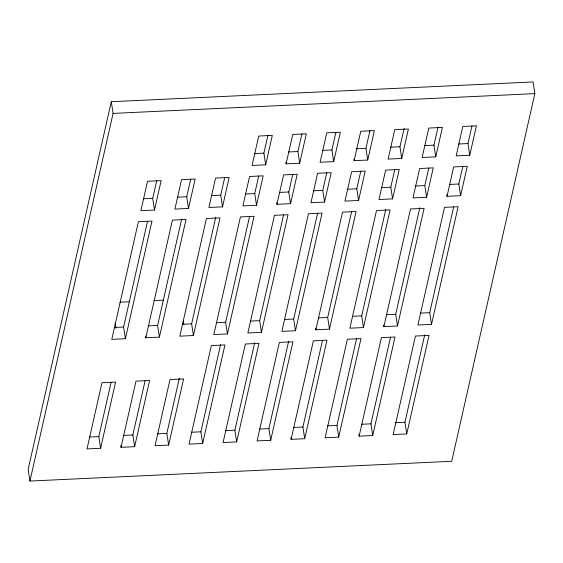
<?xml version="1.0" encoding="UTF-8"?>
<svg xmlns="http://www.w3.org/2000/svg" width="563" height="563" viewBox="0 0 563 563"><rect width="100%" height="100%" fill="white"/><g stroke="black" fill="none" stroke-linecap="round" stroke-linejoin="round"><path stroke-width="0.84" d="M111.291 101.713L28.15 469.366L29.938 481.055L451.709 461.287L534.85 93.634L533.062 81.945L111.291 101.713L113.079 113.402L29.938 481.055M100.622 448.275L115.584 382.101L101.98 382.734L87.012 448.915L100.622 448.275L98.828 436.592L111.108 382.291M125.394 338.715L151.996 221.069L138.392 221.709L111.791 339.355L125.394 338.715L123.607 327.033L147.513 221.315M154.494 210.041L161.145 180.624L147.541 181.265L140.884 210.675L154.494 210.041L152.707 198.352L156.697 180.702M121.024 447.318L135.993 381.144L149.596 380.504L134.634 446.684L121.024 447.318L120.771 445.65M145.803 337.758L172.405 220.112L186.015 219.471L159.406 337.124L145.803 337.758L145.55 336.09M134.634 446.684L132.847 434.995L145.12 380.694M159.406 337.124L157.619 325.435L181.715 218.866M188.506 208.444L195.157 179.034L181.553 179.667L174.903 209.084L188.506 208.444L186.719 196.754L190.709 179.111M168.647 445.087L183.608 378.913L170.005 379.546L155.043 445.727L168.647 445.087L166.859 433.404L179.33 378.252M193.419 335.527L220.027 217.881L206.424 218.514L179.815 336.167L193.419 335.527L191.631 323.838L215.735 217.276M222.519 206.853L229.169 177.436L215.566 178.077L208.915 207.487L222.519 206.853L220.731 195.164L224.721 177.514M202.659 443.496L224.94 344.964L211.336 345.605L189.055 444.13L202.659 443.496L200.871 431.807L220.633 344.415M227.438 333.936L254.04 216.283L240.436 216.924L213.827 334.57L227.438 333.936L225.65 322.247L249.55 216.53M256.538 205.256L263.188 175.846L249.578 176.479L242.927 205.896L256.538 205.256L254.743 193.566L258.734 175.923M265.68 164.811L272.33 135.401L258.727 136.042L252.076 165.452L265.68 164.811L263.892 153.129L267.882 135.479M276.94 204.299L283.597 174.889L297.201 174.248L290.55 203.658L276.94 204.299L276.686 202.631M286.088 163.854L292.739 134.444L306.342 133.811L299.692 163.221L286.088 163.854L285.835 162.186M236.678 441.899L258.959 343.367L245.348 344.007L223.068 442.539L236.678 441.899L234.884 430.209L254.652 342.818M261.45 332.339L288.052 214.693L274.448 215.326L247.847 332.979L261.45 332.339L259.663 320.65L283.569 214.939M290.55 203.658L288.763 191.976L292.753 174.326M299.692 163.221L297.904 151.531L301.895 133.881M270.69 440.308L292.971 341.776L279.368 342.41L257.08 440.942L270.69 440.308L268.903 428.619L288.664 341.227M295.462 330.748L322.071 213.096L308.461 213.736L281.859 331.382L295.462 330.748L293.675 319.059L317.581 213.342M324.562 202.068L331.213 172.658L317.609 173.291L310.959 202.708L324.562 202.068L322.775 190.378L326.765 172.735M333.704 161.623L340.362 132.214L326.751 132.854L320.101 162.264L333.704 161.623L331.917 149.941L335.907 132.291M291.099 439.351L313.38 340.819L326.983 340.179L304.703 438.711L291.099 439.351L290.839 437.683M315.871 329.791L342.48 212.138L356.083 211.505L329.475 329.151L315.871 329.791L315.618 328.116M354.113 160.666L360.77 131.256L374.374 130.616L367.723 160.033L354.113 160.666L353.86 158.998M304.703 438.711L302.915 427.021L322.479 340.488M329.475 329.151L327.687 317.462L351.594 211.751M358.575 200.47L365.225 171.061L351.622 171.701L344.971 201.111L358.575 200.47L356.787 188.788L360.777 171.138M367.723 160.033L365.936 148.343L369.926 130.693M338.715 437.12L360.996 338.588L347.392 339.222L325.111 437.754L338.715 437.12L336.927 425.431L356.499 338.891M363.494 327.56L390.096 209.908L376.492 210.548L349.883 328.194L363.494 327.56L361.706 315.871L385.803 209.302M392.587 198.88L399.244 169.463L385.634 170.103L378.983 199.513L392.587 198.88L390.799 187.19L394.79 169.54M401.736 158.435L408.386 129.026L394.783 129.659L388.132 159.076L401.736 158.435L399.948 146.746L404.128 128.258M359.124 436.163L381.404 337.631L395.015 336.991L372.734 435.523L359.124 436.163L358.87 434.488M383.903 326.603L410.504 208.95L424.108 208.317L397.506 325.963L383.903 326.603L383.642 324.928M372.734 435.523L370.94 423.833L390.511 337.3M397.506 325.963L395.719 314.274L419.815 207.712M426.606 197.282L433.257 167.873L419.653 168.513L412.996 197.923L426.606 197.282L424.819 185.6L428.809 167.95M435.748 156.845L442.398 127.428L428.795 128.068L422.144 157.478L435.748 156.845L433.96 145.155L437.951 127.505M447.015 196.325L453.665 166.915L467.269 166.275L460.618 195.692L447.015 196.325L446.755 194.657M406.746 433.932L429.027 335.4L415.424 336.034L393.136 434.566L406.746 433.932L404.959 422.243L424.72 334.851M431.518 324.365L458.127 206.72L444.517 207.36L417.915 325.006L431.518 324.365L429.731 312.683L453.637 206.966M460.618 195.692L458.831 184.002L462.821 166.352M469.76 155.247L476.418 125.838L462.807 126.471L456.157 155.888L469.76 155.247L467.973 143.558L471.963 125.915M113.079 113.402L534.85 93.634M254.539 153.565L263.892 153.129M288.552 151.968L297.904 151.531M322.564 150.377L331.917 149.941M356.576 148.78L365.936 148.343M390.595 147.189L399.948 146.746M424.608 145.592L433.96 145.155M458.62 144.001L467.973 143.558M143.347 198.788L152.707 198.352M177.366 197.198L186.719 196.754M211.378 195.6L220.731 195.164M245.391 194.01L254.743 193.566M279.403 192.412L288.763 191.976M313.422 190.815L322.775 190.378M347.434 189.224L356.787 188.788M381.447 187.627L390.799 187.19M415.459 186.036L424.819 185.6M449.478 184.439L458.831 184.002M119.849 302.211L129.441 301.761M153.861 300.614L163.453 300.17M114.254 327.469L123.607 327.033M148.266 325.871L157.619 325.435M182.278 324.281L191.631 323.838M216.291 322.683L225.65 322.247M250.31 321.093L259.663 320.65M284.322 319.495L293.675 319.059M318.334 317.905L327.687 317.462M352.347 316.307L361.706 315.871M386.366 314.717L395.719 314.274M420.378 313.119L429.731 312.683M89.475 437.029L98.828 436.592M123.494 435.431L132.847 434.995M157.506 433.841L166.859 433.404M191.519 432.243L200.871 431.807M225.531 430.653L234.884 430.209M259.543 429.055L268.903 428.619M293.562 427.465L302.915 427.021M327.575 425.867L336.927 425.431M361.587 424.277L370.94 423.833M395.599 422.679L404.959 422.243M183.313 320.875L183.841 324.316M115.155 323.204L115.943 328.363"/></g></svg>
